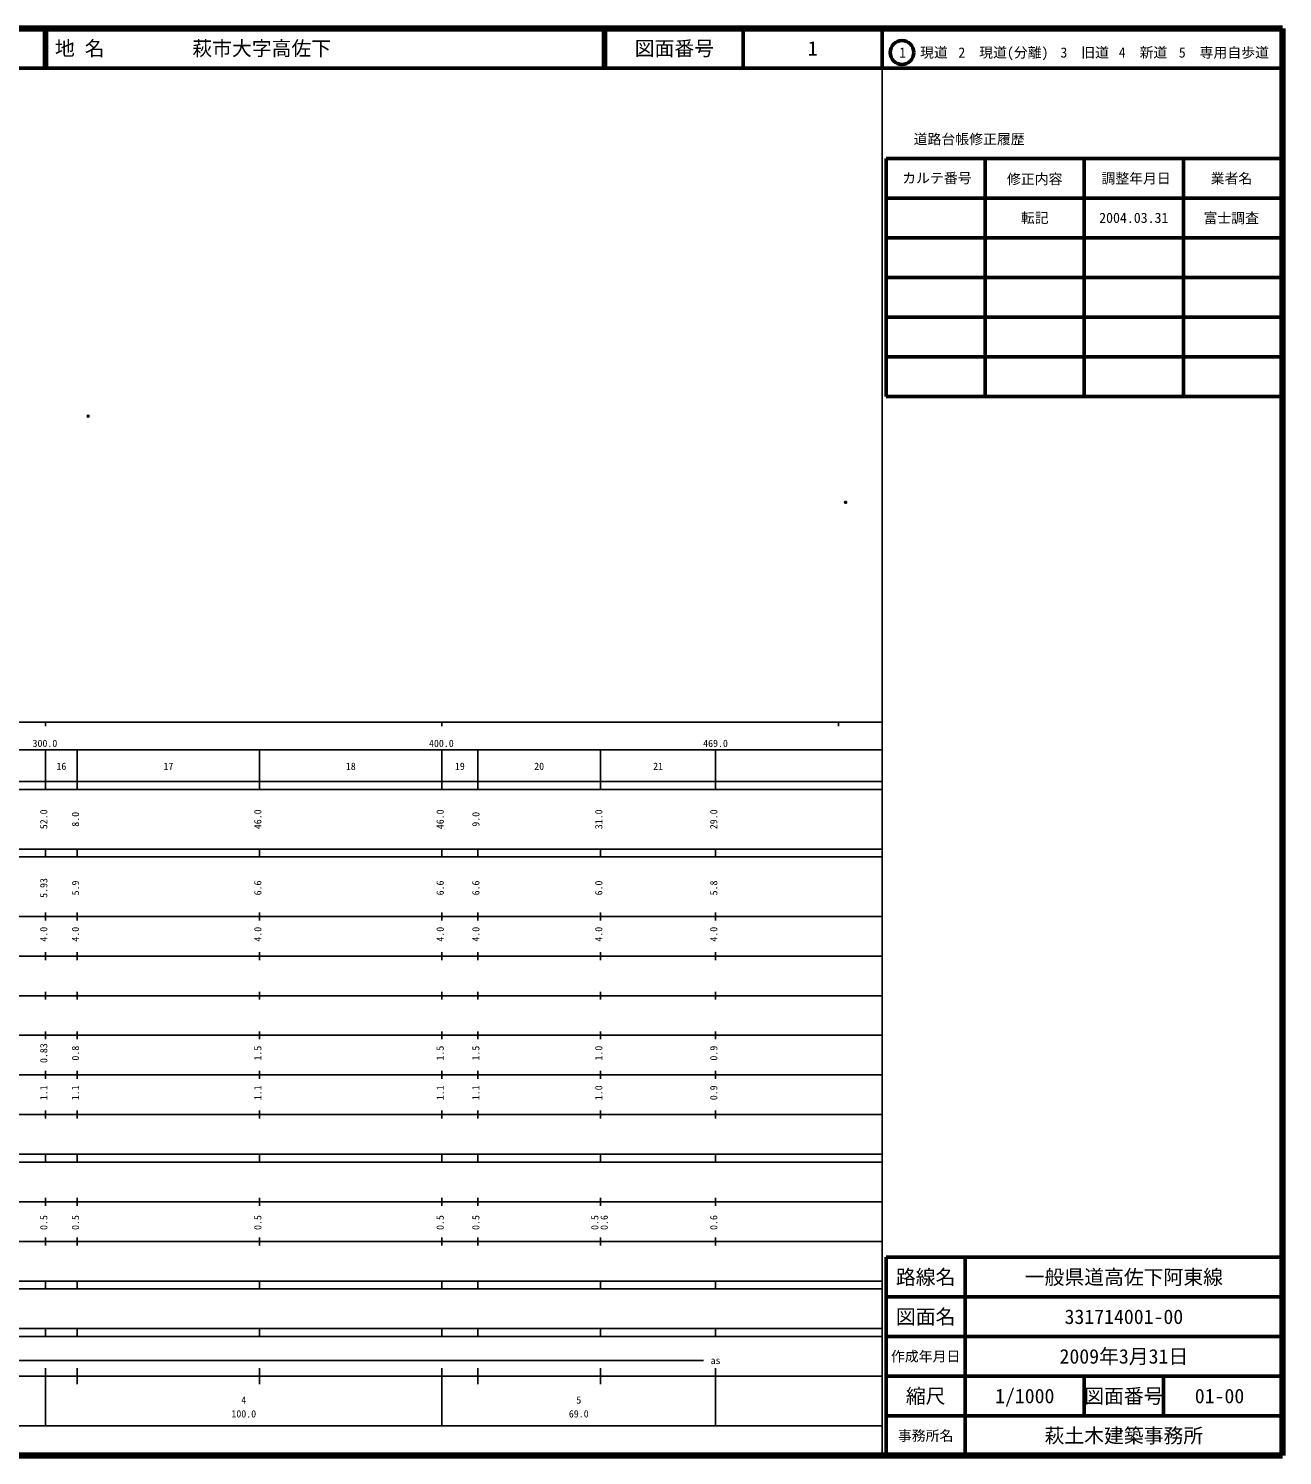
# Model space of a CAD drawing. Units: millimetres on the paper. Extents: x 40 to 680, y 20 to 380.
# Drawn here: x 363.7 to 680, y 20 to 380 of the extents above; entities that cross this region are included whole.
import ezdxf
from ezdxf.enums import TextEntityAlignment as Align

# ---------------------------------------------------------------- set-up
doc = ezdxf.new("R2010")
doc.units = ezdxf.units.MM
doc.header["$PDMODE"] = 32
doc.header["$PDSIZE"] = 0.5
doc.layers.add('M-OTRS', color=6, linetype='Continuous')
doc.layers.add('M-TTL-TXT', color=7, linetype='Continuous')
for name, color, linetype, lineweight in [('M-TTL', 2, 'Continuous', 140), ('M-TTL-BAND', 7, 'Continuous', 25), ('M-TTL-FRAM', 2, 'Continuous', 50), ('M-TTL-LINE', 7, 'Continuous', 50)]:
    doc.layers.add(name, color=color, linetype=linetype, lineweight=lineweight)
doc.styles.add('ＭＳ ゴシック', font='')
doc.styles.get('ＭＳ ゴシック').set_extended_font_data('MS Gothic')

msp = doc.modelspace()

# ---------------------------------------------------------------- linework, layer by layer
at = {"layer": 'M-OTRS'}
for p in [(378.72, 282.177), (569.821, 260.467)]:
    msp.add_point(p, dxfattribs=at)
at = {"layer": 'M-TTL'}
for p, q in [((680, 380), (40, 380)), ((680, 20), (680, 380)), ((40, 20), (680, 20))]:
    msp.add_line(p, q, dxfattribs=at)
at = {"layer": 'M-TTL-BAND'}
for p, q in [((579, 20), (579, 370)), ((40, 205), (579, 205)), ((368, 205), (368, 204)), ((468, 205), (468, 204)), ((568, 205), (568, 204)), ((68, 198), (579, 198)), ((368, 188), (368, 198)), ((376, 188), (376, 198)), ((422, 188), (422, 198)), ((468, 188), (468, 198)), ((477, 188), (477, 198)), ((508, 188), (508, 198)), ((537, 188), (537, 198)), ((40, 190), (579, 190)), ((40, 188), (579, 188)), ((40, 173), (579, 173)), ((368, 171), (368, 173)), ((376, 171), (376, 173)), ((422, 171), (422, 173)), ((468, 171), (468, 173)), ((477, 171), (477, 173)), ((508, 171), (508, 173)), ((537, 171), (537, 173)), ((40, 171), (579, 171)), ((40, 156), (579, 156)), ((368, 155), (368, 157)), ((376, 155), (376, 157)), ((422, 155), (422, 157)), ((468, 155), (468, 157)), ((477, 155), (477, 157)), ((508, 155), (508, 157)), ((537, 155), (537, 157)), ((46, 146), (579, 146)), ((368, 145), (368, 147)), ((376, 145), (376, 147)), ((422, 145), (422, 147)), ((468, 145), (468, 147)), ((477, 145), (477, 147)), ((508, 145), (508, 147)), ((537, 145), (537, 147)), ((368, 135), (368, 137)), ((376, 135), (376, 137)), ((422, 135), (422, 137)), ((468, 135), (468, 137)), ((477, 135), (477, 137)), ((508, 135), (508, 137)), ((537, 135), (537, 137)), ((52, 136), (579, 136)), ((46, 126), (579, 126)), ((368, 125), (368, 127)), ((376, 125), (376, 127)), ((422, 125), (422, 127)), ((468, 125), (468, 127)), ((477, 125), (477, 127)), ((508, 125), (508, 127)), ((537, 125), (537, 127)), ((52, 116), (579, 116)), ((368, 115), (368, 117)), ((376, 115), (376, 117)), ((422, 115), (422, 117)), ((468, 115), (468, 117)), ((477, 115), (477, 117)), ((508, 115), (508, 117)), ((537, 115), (537, 117)), ((46, 106), (579, 106)), ((368, 105), (368, 107)), ((376, 105), (376, 107)), ((422, 105), (422, 107)), ((468, 105), (468, 107)), ((477, 105), (477, 107)), ((508, 105), (508, 107)), ((537, 105), (537, 107)), ((40, 96), (579, 96)), ((40, 94), (579, 94)), ((368, 94), (368, 96)), ((376, 94), (376, 96)), ((422, 94), (422, 96)), ((468, 94), (468, 96)), ((477, 94), (477, 96)), ((508, 94), (508, 96)), ((537, 94), (537, 96)), ((49, 84), (579, 84)), ((368, 83), (368, 85)), ((376, 83), (376, 85)), ((422, 83), (422, 85)), ((468, 83), (468, 85)), ((477, 83), (477, 85)), ((508, 83), (508, 85)), ((537, 83), (537, 85)), ((40, 74), (579, 74)), ((368, 73), (368, 75)), ((376, 73), (376, 75)), ((422, 73), (422, 75)), ((468, 73), (468, 75)), ((477, 73), (477, 75)), ((508, 73), (508, 75)), ((537, 73), (537, 75)), ((40, 64), (579, 64)), ((40, 62), (579, 62)), ((368, 62), (368, 64)), ((376, 62), (376, 64)), ((422, 62), (422, 64)), ((468, 62), (468, 64)), ((477, 62), (477, 64)), ((508, 62), (508, 64)), ((537, 62), (537, 64)), ((40, 52), (579, 52)), ((368, 50), (368, 52)), ((376, 50), (376, 52)), ((422, 50), (422, 52)), ((468, 50), (468, 52)), ((477, 50), (477, 52)), ((508, 50), (508, 52)), ((537, 50), (537, 52)), ((40, 50), (579, 50)), ((71, 44), (534, 44)), ((40, 40), (579, 40)), ((368, 27.5), (368, 42)), ((376, 38), (376, 42)), ((422, 38), (422, 42)), ((468, 27.5), (468, 42)), ((477, 38), (477, 42)), ((508, 38), (508, 42)), ((537, 27.5), (537, 42)), ((68, 27.5), (579, 27.5))]:
    msp.add_line(p, q, dxfattribs=at)
at = {"layer": 'M-TTL-FRAM'}
for p, q in [((580, 347.197), (580, 287.197)), ((580, 347.197), (680, 347.197)), ((580, 287.197), (680, 287.197)), ((680, 70), (580, 70)), ((580, 70), (580, 20))]:
    msp.add_line(p, q, dxfattribs=at)
at = {"layer": 'M-TTL-LINE'}
for p, q in [((367.75, 380), (367.75, 370)), ((368.25, 380), (368.25, 370)), ((508.747, 380), (508.747, 370)), ((509.247, 380), (509.247, 370)), ((543.997, 380), (543.997, 370)), ((579, 380), (579, 370)), ((40, 370), (680, 370)), ((605, 347.197), (605, 287.197)), ((630, 347.197), (630, 287.197)), ((655, 347.197), (655, 287.197)), ((580, 337.197), (680, 337.197)), ((580, 327.197), (680, 327.197)), ((580, 317.197), (680, 317.197)), ((580, 307.197), (680, 307.197)), ((580, 297.197), (680, 297.197)), ((600, 70), (600, 20)), ((680, 60), (580, 60)), ((680, 50), (580, 50)), ((680, 40), (580, 40)), ((630, 40), (630, 30)), ((650, 40), (650, 30)), ((680, 30), (580, 30))]:
    msp.add_line(p, q, dxfattribs=at)
msp.add_circle((584.031, 373.958), 3, dxfattribs=at)

# ---------------------------------------------------------------- texts
at = {"layer": 'M-TTL-BAND', "style": 'ＭＳ ゴシック'}
for s, p in [('300.0', (367.844, 198.195)), ('400.0', (467.844, 198.195)), ('469.0', (537, 198.195)), ('16', (372, 192.405)), ('17', (399, 192.405)), ('18', (445, 192.405)), ('19', (472.5, 192.405)), ('20', (492.5, 192.405)), ('21', (522.5, 192.405)), ('as', (537, 42.5)), ('4', (418, 32.523)), ('5', (502.5, 32.523)), ('100.0', (418, 29.033)), ('69.0', (502.5, 29.033))]:
    msp.add_text(s, height=1.833, dxfattribs=at).set_placement(p, align=Align.BOTTOM_CENTER)
for s, p in [('52.0', (369, 180.5)), ('8.0', (377, 180.5)), ('46.0', (423, 180.5)), ('46.0', (469, 180.5)), ('9.0', (478, 180.5)), ('31.0', (509, 180.5)), ('29.0', (538, 180.5)), ('5.93', (369, 163.174)), ('5.9', (377, 163.174)), ('6.6', (423, 163.174)), ('6.6', (469, 163.174)), ('6.6', (478, 163.174)), ('6.0', (509, 163.174)), ('5.8', (538, 163.174)), ('4.0', (369, 151.5)), ('4.0', (377, 151.5)), ('4.0', (423, 151.5)), ('4.0', (469, 151.5)), ('4.0', (478, 151.5)), ('4.0', (509, 151.5)), ('4.0', (538, 151.5)), ('0.83', (369, 121.5)), ('0.8', (377, 121.5)), ('1.5', (423, 121.5)), ('1.5', (469, 121.5)), ('1.5', (478, 121.5)), ('1.0', (509, 121.5)), ('0.9', (538, 121.5)), ('1.1', (369, 111.5)), ('1.1', (377, 111.5)), ('1.1', (423, 111.5)), ('1.1', (469, 111.5)), ('1.1', (478, 111.5)), ('1.0', (509, 111.5)), ('0.9', (538, 111.5)), ('0.5', (369, 78.764)), ('0.5', (377, 78.764)), ('0.5', (423, 78.764)), ('0.5', (469, 78.764)), ('0.5', (478, 78.764)), ('0.5', (508, 78.764)), ('0.6', (510.37, 78.764)), ('0.6', (538, 78.764))]:
    msp.add_text(s, height=1.833, rotation=90, dxfattribs=at).set_placement(p, align=Align.BOTTOM_CENTER)
at = {"layer": 'M-TTL-TXT', "style": 'ＭＳ ゴシック'}
for s, p in [('地 名', (370.38, 375)), ('萩市大字高佐下', (405.024, 375))]:
    msp.add_text(s, height=3.666, dxfattribs=at).set_placement(p, align=Align.MIDDLE_LEFT)
for s, height, p in [('図面番号', 3.666, (526.622, 375)), ('1', 3.666, (561.497, 375)), ('1\u3000現道', 2.566, (589.448, 373.958)), ('2\u3000現道(分離)', 2.566, (609.619, 373.958)), ('3\u3000旧道', 2.566, (630.121, 373.958)), ('4\u3000新道', 2.566, (644.824, 373.958)), ('5\u3000専用自歩道', 2.566, (665.228, 373.958)), ('道路台帳修正履歴', 2.566, (600.968, 352.113)), ('カルテ番号', 2.566, (592.839, 342.277)), ('修正内容', 2.566, (617.509, 342.023)), ('調整年月日', 2.566, (643.089, 342.197)), ('業者名', 2.566, (667.134, 342.197)), ('転記', 2.566, (617.5, 332.245)), ('2004.03.31', 2.566, (642.5, 332.245)), ('富士調査', 2.566, (667.077, 332.189)), ('路線名', 3.666, (590, 65)), ('路線名', 3.666, (590, 65)), ('一般県道高佐下阿東線', 3.666, (640, 65)), ('図面名', 3.666, (590, 55)), ('図面名', 3.666, (590, 55)), ('331714001-00', 3.666, (640, 55)), ('2009年3月31日', 3.666, (640, 45)), ('作成年月日', 2.566, (590, 45)), ('作成年月日', 2.566, (590, 45)), ('縮尺', 3.666, (590, 35)), ('縮尺', 3.666, (590, 35)), ('1/1000', 3.666, (615, 35)), ('図面番号', 3.666, (640, 35)), ('図面番号', 3.666, (640, 35)), ('01-00', 3.666, (664.125, 35)), ('事務所名', 2.566, (590, 25)), ('事務所名', 2.566, (590, 25)), ('萩土木建築事務所', 3.666, (640, 25))]:
    msp.add_text(s, height=height, dxfattribs=at).set_placement(p, align=Align.MIDDLE_CENTER)

doc.saveas('drawing.dxf')
